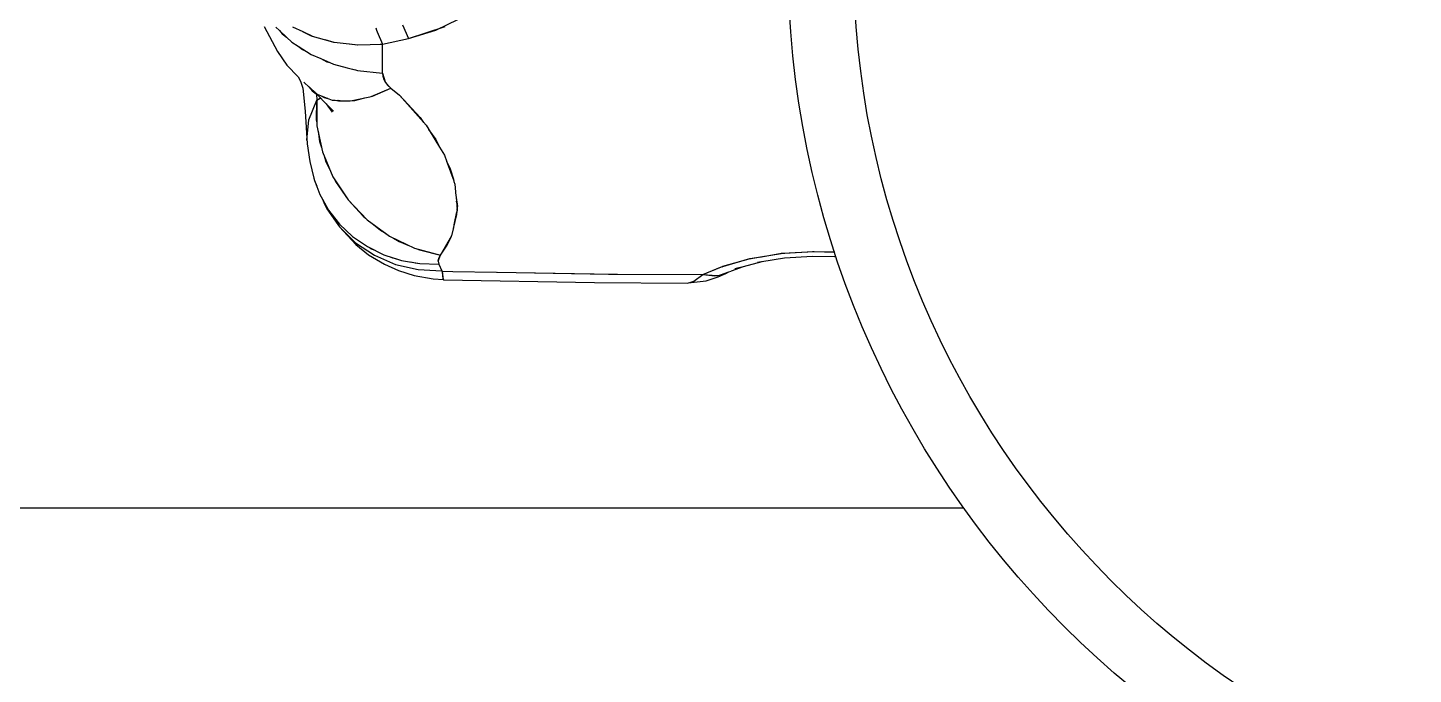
# Model space of a CAD drawing. Extents: x 33214 to 95067, y 8279 to 51908.
# Drawn here: x 43214 to 43447.3, y 21546.6 to 21655.4 of the extents above; entities that cross this region are included whole.
import ezdxf

# ---------------------------------------------------------------- set-up
doc = ezdxf.new("R2010")
doc.units = 0
doc.header["$LTSCALE"] = 300
doc.header["$MEASUREMENT"] = 0
doc.linetypes.add('SNT-025', pattern=[0.74, 0.4, -0.17, 0, -0.17])
doc.layers.add('GENERATORSETT', color=1, linetype='CONTINUOUS')

# ---------------------------------------------------------------- blocks, each defined once
blk = doc.blocks.new('GENERATOR-CENTER')
at = {"layer": 'GENERATORSETT'}
for p, q in [((-1945.06, -486.96), (-1941.21, -485.15)), ((-1973.92, -486.38), (-1971.69, -490.57)), ((-1972, -486.46), (-1971.35, -487.06)), ((-1971.35, -487.06), (-1970.91, -487.59)), ((-1971.35, -487.06), (-1970.17, -488.16)), ((-1969.14, -486.4), (-1967.43, -487.22)), ((-1967.49, -487.19), (-1966, -487.92)), ((-1967.31, -487.28), (-1965.93, -487.94)), ((-1966.83, -487.51), (-1966.81, -487.52)), ((-1966.83, -487.51), (-1966.81, -487.52)), ((-1955.16, -486.56), (-1955.03, -486.98)), ((-1955.03, -486.98), (-1954.92, -487.23)), ((-1954.92, -487.23), (-1953.99, -489.31)), ((-1950.66, -486.07), (-1949.61, -488.4)), ((-1950.66, -486.07), (-1949.61, -488.4)), ((-1949.61, -488.4), (-1943.45, -486.34)), ((-1949.61, -488.4), (-1945.06, -486.96)), ((-1970.91, -487.59), (-1970.17, -488.16)), ((-1970.17, -488.16), (-1969.29, -488.98)), ((-1969.29, -488.98), (-1968.22, -489.67)), ((-1968.22, -489.67), (-1967.48, -490.24)), ((-1968.22, -489.67), (-1966.8, -490.58)), ((-1966, -487.92), (-1965.93, -487.94)), ((-1965.93, -487.94), (-1965.86, -487.97)), ((-1965.86, -487.97), (-1963.83, -488.54)), ((-1963.84, -488.53), (-1962.27, -488.97)), ((-1963.71, -488.57), (-1962.21, -488.98)), ((-1962.27, -488.97), (-1962.21, -488.98)), ((-1962.21, -488.98), (-1962.16, -489)), ((-1962.16, -489), (-1959.61, -489.28)), ((-1959.61, -489.28), (-1958.22, -489.44)), ((-1959.55, -489.29), (-1958.19, -489.44)), ((-1958.22, -489.44), (-1958.19, -489.44)), ((-1958.19, -489.44), (-1958.16, -489.45)), ((-1958.16, -489.45), (-1953.99, -489.31)), ((-1954.41, -489.32), (-1953.99, -489.31)), ((-1954.01, -494.2), (-1953.99, -489.31)), ((-1954.01, -494.2), (-1953.99, -489.31)), ((-1953.99, -489.31), (-1949.61, -488.4)), ((-1953.99, -489.31), (-1949.61, -488.4)), ((-1971.69, -490.57), (-1970.12, -492.85)), ((-1967.48, -490.24), (-1966.79, -490.58)), ((-1966.8, -490.58), (-1966.01, -491.08)), ((-1966.01, -491.08), (-1964.42, -491.77)), ((-1964.42, -491.77), (-1963.39, -492.28)), ((-1964.42, -491.77), (-1962.87, -492.44)), ((-1970.12, -492.85), (-1968.24, -494.84)), ((-1963.39, -492.28), (-1962.87, -492.44)), ((-1962.87, -492.44), (-1962.29, -492.69)), ((-1962.29, -492.69), (-1959.97, -493.29)), ((-1959.97, -493.29), (-1958.83, -493.62)), ((-1959.97, -493.29), (-1958.55, -493.66)), ((-1958.83, -493.62), (-1958.55, -493.66)), ((-1958.55, -493.66), (-1958.24, -493.74)), ((-1958.24, -493.74), (-1954.01, -494.2)), ((-1954.01, -494.2), (-1953.95, -494.74)), ((-1954.01, -494.2), (-1953.57, -495.68)), ((-1968.24, -494.84), (-1967.8, -495.54)), ((-1967.8, -495.54), (-1967.45, -496.73)), ((-1967.45, -496.73), (-1967.02, -500.62)), ((-1967.27, -495.73), (-1967.01, -495.96)), ((-1967.01, -495.96), (-1965.03, -497.74)), ((-1966.42, -496.49), (-1965.84, -497.16)), ((-1955.94, -498.12), (-1952.61, -496.72)), ((-1955.71, -498.06), (-1952.61, -496.72)), ((-1953.95, -494.74), (-1953.78, -495.27)), ((-1953.86, -495.01), (-1953.78, -494.97)), ((-1953.86, -495.01), (-1953.78, -494.97)), ((-1953.78, -495.27), (-1953.49, -495.79)), ((-1953.57, -495.68), (-1953.54, -495.7)), ((-1953.54, -495.71), (-1952.61, -496.72)), ((-1953.49, -495.79), (-1953.1, -496.27)), ((-1953.1, -496.27), (-1952.61, -496.72)), ((-1952.61, -496.72), (-1951.13, -497.94)), ((-1952.61, -496.72), (-1951.13, -497.94)), ((-1966.41, -502.07), (-1965.06, -498.74)), ((-1966.41, -502.07), (-1965.06, -498.74)), ((-1965.84, -497.16), (-1964.96, -497.87)), ((-1965.84, -497.16), (-1965.37, -497.43)), ((-1965.13, -502.2), (-1965.06, -498.74)), ((-1965.11, -497.75), (-1965.06, -498.74)), ((-1965.11, -497.75), (-1965.06, -498.74)), ((-1965.06, -498.74), (-1964.46, -498.38)), ((-1965.06, -498.74), (-1964.41, -498.42)), ((-1965.06, -498.74), (-1965.05, -503.07)), ((-1965.03, -497.74), (-1964.48, -497.95)), ((-1964.96, -497.87), (-1963.48, -499.37)), ((-1964.48, -497.95), (-1963.82, -498.33)), ((-1964.48, -497.95), (-1963.03, -498.51)), ((-1963.82, -498.33), (-1963.03, -498.51)), ((-1963.69, -498.26), (-1963.63, -498.38)), ((-1963.35, -498.39), (-1963.34, -498.44)), ((-1963.03, -498.51), (-1962.49, -498.73)), ((-1962.49, -498.73), (-1961.99, -498.75)), ((-1961.99, -498.75), (-1961.41, -498.89)), ((-1961.99, -498.75), (-1960.24, -498.85)), ((-1961.61, -498.84), (-1961.54, -498.78)), ((-1961.52, -498.86), (-1961.42, -498.78)), ((-1961.41, -498.89), (-1960.24, -498.85)), ((-1960.26, -498.84), (-1960.26, -498.85)), ((-1960.24, -498.85), (-1959.48, -498.89)), ((-1959.48, -498.89), (-1959.1, -498.81)), ((-1959.1, -498.81), (-1956.98, -498.38)), ((-1959.1, -498.81), (-1958.68, -498.79)), ((-1958.87, -498.76), (-1958.79, -498.8)), ((-1958.68, -498.79), (-1956.98, -498.38)), ((-1956.98, -498.38), (-1956.14, -498.21)), ((-1956.14, -498.21), (-1955.94, -498.12)), ((-1955.94, -498.12), (-1955.71, -498.06)), ((-1951.13, -497.94), (-1946.67, -502.97)), ((-1951.13, -497.94), (-1947.66, -501.69)), ((-1967.02, -500.62), (-1966.69, -506.08)), ((-1963.48, -499.37), (-1962.48, -500.8)), ((-1963.48, -499.37), (-1962.25, -500.61)), ((-1966.78, -505.5), (-1966.41, -502.07)), ((-1966.78, -505.5), (-1966.41, -502.07)), ((-1966.48, -502.7), (-1966.48, -502.7)), ((-1966.41, -502.07), (-1966.41, -502.07)), ((-1965.13, -502.2), (-1965.05, -502.7)), ((-1965.05, -503.07), (-1964.14, -507.44)), ((-1947.66, -501.69), (-1947.1, -502.49)), ((-1946.67, -502.97), (-1946.21, -503.72)), ((-1946.25, -503.68), (-1945.03, -505.37)), ((-1946.16, -503.8), (-1944.42, -506.64)), ((-1966.78, -505.5), (-1966.78, -505.51)), ((-1966.78, -505.51), (-1966.78, -505.5)), ((-1966.78, -505.51), (-1966.78, -505.52)), ((-1966.69, -506.08), (-1966.23, -509.06)), ((-1964.87, -503.95), (-1964.61, -505.7)), ((-1964.61, -505.7), (-1964.29, -506.74)), ((-1945.03, -505.37), (-1944.4, -506.68)), ((-1964.14, -507.44), (-1962.37, -511.64)), ((-1963.86, -508.11), (-1963.53, -509.15)), ((-1944.4, -506.67), (-1943.57, -508.02)), ((-1943.57, -508.02), (-1943.18, -509.11)), ((-1966.23, -509.06), (-1965.58, -511.86)), ((-1963.53, -509.15), (-1962.73, -510.8)), ((-1943.24, -509.04), (-1942.63, -510.3)), ((-1943.1, -509.33), (-1942.02, -512.35)), ((-1942.63, -510.3), (-1942.07, -512.06)), ((-1965.58, -511.86), (-1965.44, -512.26)), ((-1965.44, -512.26), (-1965.07, -513.25)), ((-1965.44, -512.26), (-1965.37, -512.58)), ((-1965.37, -512.58), (-1965.07, -513.26)), ((-1962.37, -511.64), (-1959.82, -515.51)), ((-1962.15, -511.97), (-1961.92, -512.45)), ((-1961.92, -512.45), (-1959.82, -515.51)), ((-1942.07, -512.06), (-1942.01, -512.48)), ((-1941.99, -512.44), (-1941.84, -512.88)), ((-1941.84, -512.88), (-1941.65, -514.87)), ((-1965.07, -513.26), (-1964.55, -514.66)), ((-1964.55, -514.66), (-1964.12, -515.44)), ((-1964.12, -515.44), (-1963.1, -517.26)), ((-1964.12, -515.44), (-1963.88, -515.99)), ((-1959.82, -515.51), (-1956.59, -518.9)), ((-1959.82, -515.51), (-1957.28, -518.27)), ((-1941.68, -514.77), (-1941.41, -516.68)), ((-1941.63, -515.09), (-1941.44, -517.2)), ((-1963.88, -515.99), (-1963.37, -517.02)), ((-1963.88, -515.99), (-1963.54, -516.48)), ((-1963.84, -515.94), (-1963.72, -516.22)), ((-1963.84, -515.94), (-1963.72, -516.22)), ((-1963.37, -517.02), (-1961.43, -519.84)), ((-1963.37, -517.02), (-1961.24, -520.1)), ((-1963.37, -517.02), (-1963.37, -517.02)), ((-1963.37, -517.02), (-1961.25, -520.09)), ((-1963.1, -517.26), (-1961.26, -519.62)), ((-1941.93, -519.75), (-1941.47, -517.55)), ((-1941.56, -515.85), (-1941.54, -515.74)), ((-1941.5, -517.99), (-1941.46, -517.43)), ((-1941.45, -517.28), (-1941.41, -516.68)), ((-1941.45, -517.46), (-1941.43, -517.36)), ((-1941.44, -517.25), (-1941.43, -517.36)), ((-1962.18, -518.44), (-1961.75, -519.06)), ((-1961.75, -519.06), (-1961.52, -519.28)), ((-1961.26, -519.62), (-1959.06, -521.68)), ((-1961.24, -520.1), (-1958.55, -522.75)), ((-1961.24, -520.1), (-1961.24, -520.1)), ((-1961.24, -520.1), (-1958.55, -522.74)), ((-1961.24, -520.1), (-1958.48, -523.04)), ((-1957.28, -518.27), (-1956.86, -518.6)), ((-1956.59, -518.9), (-1952.81, -521.65)), ((-1955.83, -519.45), (-1954.37, -520.63)), ((-1942.26, -521.36), (-1942.02, -520.18)), ((-1942.07, -520.35), (-1941.5, -517.99)), ((-1959.06, -521.68), (-1956.56, -523.41)), ((-1954.37, -520.63), (-1953.41, -521.2)), ((-1954.25, -520.7), (-1953.95, -520.82)), ((-1952.81, -521.65), (-1948.64, -523.65)), ((-1952.14, -521.97), (-1951.18, -522.54)), ((-1951.18, -522.54), (-1949.48, -523.25)), ((-1944.26, -524.82), (-1942.36, -521.53)), ((-1943.14, -523.16), (-1942.39, -521.66)), ((-1942.39, -521.66), (-1942.35, -521.48)), ((-1942.34, -521.5), (-1942.26, -521.36)), ((-1958.55, -522.75), (-1958.54, -522.75)), ((-1958.55, -522.75), (-1955.38, -524.86)), ((-1958.54, -522.75), (-1955.37, -524.87)), ((-1958.48, -523.04), (-1956.36, -524.77)), ((-1956.56, -523.41), (-1953.79, -524.76)), ((-1956.36, -524.77), (-1953.68, -526.35)), ((-1956.16, -523.6), (-1955.89, -523.78)), ((-1955.89, -523.78), (-1955.18, -524.08)), ((-1955.37, -524.87), (-1951.82, -526.39)), ((-1955.37, -524.87), (-1955.37, -524.87)), ((-1955.37, -524.87), (-1951.83, -526.39)), ((-1953.79, -524.76), (-1950.83, -525.72)), ((-1950.99, -522.62), (-1950.52, -522.75)), ((-1948.64, -523.65), (-1944.26, -524.82)), ((-1948.26, -523.75), (-1947.78, -523.95)), ((-1947.78, -523.95), (-1944.26, -524.82)), ((-1945.13, -524.61), (-1945.04, -524.61)), ((-1944.64, -525.88), (-1944.26, -524.82)), ((-1944.55, -525.33), (-1944.26, -524.82)), ((-1944.26, -524.82), (-1943.14, -523.16)), ((-1944.17, -524.67), (-1944.16, -524.67)), ((-1944.03, -524.43), (-1944.01, -524.46)), ((-1943.16, -523.2), (-1943.14, -522.89)), ((-1943.1, -522.81), (-1942.96, -522.81)), ((-1943.1, -522.81), (-1942.96, -522.81)), ((-1892.11, -525.41), (-1886.89, -524.56)), ((-1890.56, -525.16), (-1887.13, -524.58)), ((-1887.13, -524.58), (-1884.54, -524.4)), ((-1886.63, -524.54), (-1886.88, -524.56)), ((-1881.31, -524.27), (-1886.63, -524.54)), ((-1884.31, -524.39), (-1881.64, -524.21)), ((-1881.64, -524.21), (-1881.41, -524.22)), ((-1881.4, -524.22), (-1877.88, -524.35)), ((-1877.88, -524.36), (-1881.31, -524.27)), ((-1953.68, -526.35), (-1951.33, -527.45)), ((-1952.9, -525.05), (-1952.33, -525.29)), ((-1952.33, -525.29), (-1951.72, -525.43)), ((-1951.82, -526.39), (-1951.81, -526.39)), ((-1951.82, -526.39), (-1947.99, -527.28)), ((-1951.81, -526.39), (-1947.99, -527.28)), ((-1950.83, -525.72), (-1947.71, -526.25)), ((-1949.27, -525.98), (-1948.5, -526.16)), ((-1948.5, -526.16), (-1948.16, -526.18)), ((-1947.71, -526.25), (-1944.52, -526.36)), ((-1944.64, -525.85), (-1944.55, -525.33)), ((-1944.64, -525.85), (-1944.52, -526.36)), ((-1944.64, -525.88), (-1944.52, -526.36)), ((-1944.52, -526.36), (-1944.02, -527.5)), ((-1944.52, -526.36), (-1944.02, -527.5)), ((-1900.07, -528.11), (-1897.1, -526.85)), ((-1900.06, -528.11), (-1896.91, -526.8)), ((-1897.1, -526.85), (-1892.17, -525.43)), ((-1896.88, -526.78), (-1896.69, -526.71)), ((-1896.69, -526.71), (-1892.25, -525.45)), ((-1893.29, -526.8), (-1895.33, -527.53)), ((-1894.7, -527.11), (-1893.08, -526.68)), ((-1890.12, -525.95), (-1893.29, -526.8)), ((-1892.25, -525.45), (-1890.97, -525.23)), ((-1892.17, -525.43), (-1892.11, -525.41)), ((-1890.87, -526.04), (-1890.24, -525.93)), ((-1886.3, -525.34), (-1890.12, -525.95)), ((-1881.64, -525.05), (-1886.3, -525.34)), ((-1877.93, -525.14), (-1881.64, -525.05)), ((-1877.61, -525.18), (-1877.93, -525.14)), ((-1951.33, -527.45), (-1948.66, -528.29)), ((-1948.66, -528.29), (-1945.49, -528.8)), ((-1947.99, -527.28), (-1944.08, -527.5)), ((-1947.99, -527.28), (-1947.99, -527.28)), ((-1947.99, -527.28), (-1944.02, -527.5)), ((-1945.49, -528.8), (-1943.76, -528.94)), ((-1944.04, -527.5), (-1944.02, -527.5)), ((-1944.02, -527.5), (-1943.95, -527.52)), ((-1944.02, -527.5), (-1943.95, -527.52)), ((-1943.95, -527.52), (-1943.89, -528.43)), ((-1943.95, -527.52), (-1942.18, -527.57)), ((-1943.95, -527.52), (-1943.87, -528.52)), ((-1943.89, -528.43), (-1943.87, -528.52)), ((-1943.87, -528.52), (-1943.86, -528.63)), ((-1943.86, -528.63), (-1943.75, -528.98)), ((-1943.85, -528.69), (-1943.81, -528.9)), ((-1943.81, -528.9), (-1943.77, -528.92)), ((-1943.75, -528.98), (-1918.31, -529.46)), ((-1942.18, -527.57), (-1934.8, -527.7)), ((-1934.83, -527.69), (-1918.39, -528.01)), ((-1934.66, -527.7), (-1915.97, -528.02)), ((-1918.39, -528.01), (-1915.92, -528.02)), ((-1918.31, -529.46), (-1902.66, -529.56)), ((-1915.95, -528.02), (-1914.47, -528.05)), ((-1914.47, -528.05), (-1900.07, -528.11)), ((-1902.66, -529.56), (-1901.91, -529.32)), ((-1902.54, -529.52), (-1899.52, -529.14)), ((-1901.92, -529.32), (-1901.65, -529.25)), ((-1901.91, -529.32), (-1901.6, -529.22)), ((-1901.65, -529.25), (-1901.62, -529.23)), ((-1901.6, -529.22), (-1900.07, -528.11)), ((-1900.15, -528.17), (-1900.07, -528.11)), ((-1900.07, -528.11), (-1898.06, -528.33)), ((-1900.06, -528.11), (-1900.06, -528.11)), ((-1900.05, -528.11), (-1897.79, -528.28)), ((-1899.52, -529.14), (-1897.52, -528.47)), ((-1898.06, -528.33), (-1897.79, -528.28)), ((-1897.79, -528.28), (-1897.57, -528.29)), ((-1897.57, -528.29), (-1897.12, -528.14)), ((-1897.52, -528.47), (-1896.18, -527.94)), ((-1897.12, -528.14), (-1895.69, -527.65)), ((-1897.12, -528.14), (-1896.18, -527.94)), ((-1896.18, -527.94), (-1895.69, -527.65)), ((-1895.69, -527.65), (-1895.33, -527.53)), ((-2303.61, -567.32), (-1856.16, -567.35))]:
    blk.add_line(p, q, dxfattribs=at)
for radius in [158.85, 147.81]:
    blk.add_circle((-1726.88, -475.05), radius, dxfattribs=at)

msp = doc.modelspace()

# ---------------------------------------------------------------- block references
at = {"layer": 'GENERATORSETT', "linetype": 'SNT-025'}
msp.add_blockref('GENERATOR-CENTER', (45227.74, 22141.98), dxfattribs=at)

doc.saveas('drawing.dxf')
